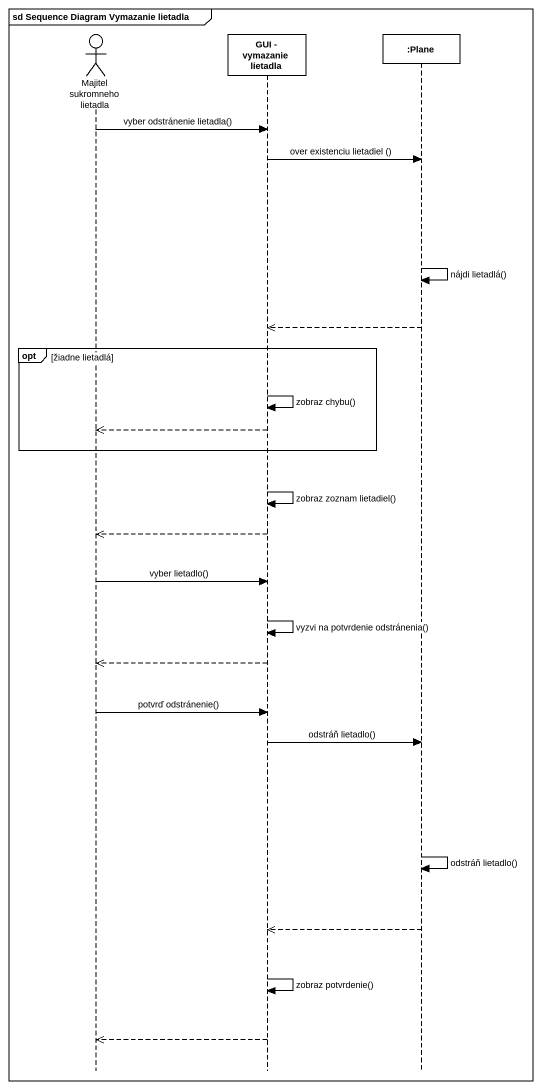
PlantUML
@startuml
mainframe sd Sequence Diagram Vymazanie lietadla
hide footbox
actor "Majitel sukromneho lietadla" as Majitel_sukromneho_lietadla
participant "GUI - vymazanie lietadla" as GUI_vymazanie_lietadla
participant ":Plane" as Plane

Majitel_sukromneho_lietadla -> GUI_vymazanie_lietadla : vyber odstránenie lietadla()
GUI_vymazanie_lietadla -> Plane : over existenciu lietadiel ()
Plane -> Plane : nájdi lietadlá()
Plane -->> GUI_vymazanie_lietadla
opt žiadne lietadlá
  GUI_vymazanie_lietadla -> GUI_vymazanie_lietadla : zobraz chybu()
  GUI_vymazanie_lietadla -->> Majitel_sukromneho_lietadla
end
GUI_vymazanie_lietadla -> GUI_vymazanie_lietadla : zobraz zoznam lietadiel()
GUI_vymazanie_lietadla -->> Majitel_sukromneho_lietadla
Majitel_sukromneho_lietadla -> GUI_vymazanie_lietadla : vyber lietadlo()
GUI_vymazanie_lietadla -> GUI_vymazanie_lietadla : vyzvi na potvrdenie odstránenia()
GUI_vymazanie_lietadla -->> Majitel_sukromneho_lietadla
Majitel_sukromneho_lietadla -> GUI_vymazanie_lietadla : potvrď odstránenie()
GUI_vymazanie_lietadla -> Plane : odstráň lietadlo()
Plane -> Plane : odstráň lietadlo()
Plane -->> GUI_vymazanie_lietadla
GUI_vymazanie_lietadla -> GUI_vymazanie_lietadla : zobraz potvrdenie()
GUI_vymazanie_lietadla -->> Majitel_sukromneho_lietadla
@enduml
